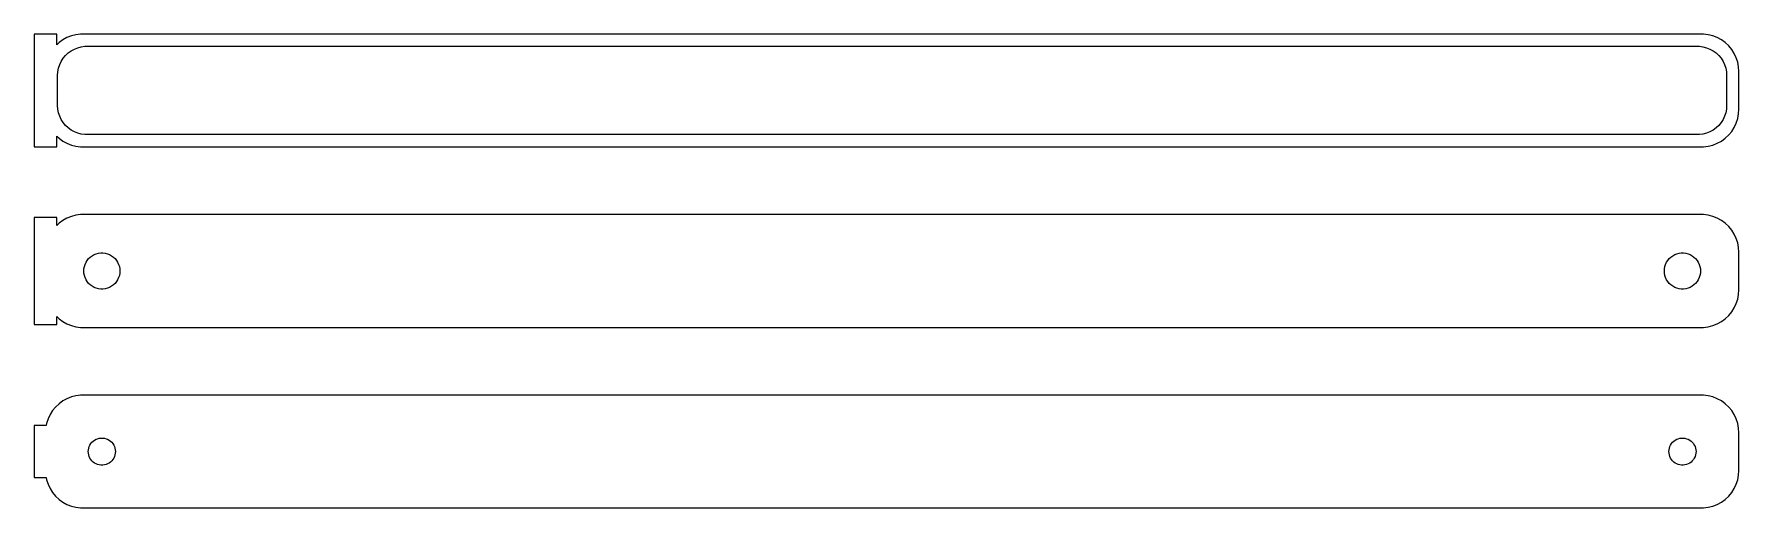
# Model space of a CAD drawing. Header units: metres. Extents: x -114 to 112, y 41 to 103.
import ezdxf

# ---------------------------------------------------------------- set-up
doc = ezdxf.new("R2010")
doc.units = ezdxf.units.M

msp = doc.modelspace()

# ---------------------------------------------------------------- linework, layer by layer
for p, q in [((-111, 103.49), (-114, 103.49)), ((-114, 103.49), (-114, 88.5099)), ((-111, 102.059), (-111, 103.49)), ((-110.687, 102.353), (-111, 102.059)), ((-110.179, 102.722), (-110.687, 102.353)), ((-109.629, 103.024), (-110.179, 102.722)), ((-109.045, 103.255), (-109.629, 103.024)), ((-108.437, 103.411), (-109.045, 103.255)), ((-107.814, 103.49), (-108.437, 103.411)), ((107.814, 103.49), (-107.814, 103.49)), ((108.437, 103.411), (107.814, 103.49)), ((109.045, 103.255), (108.437, 103.411)), ((109.629, 103.024), (109.045, 103.255)), ((110.179, 102.722), (109.629, 103.024)), ((110.687, 102.353), (110.179, 102.722)), ((111.145, 101.923), (110.687, 102.353)), ((-110.601, 99.4256), (-110.394, 99.8656)), ((-110.394, 99.8656), (-110.133, 100.276)), ((-110.133, 100.276), (-109.823, 100.651)), ((-109.823, 100.651), (-109.469, 100.984)), ((-109.469, 100.984), (-109.075, 101.27)), ((-109.075, 101.27), (-108.649, 101.504)), ((-108.649, 101.504), (-108.197, 101.683)), ((-108.197, 101.683), (-107.726, 101.804)), ((-107.726, 101.804), (-107.243, 101.865)), ((-107.243, 101.865), (107.243, 101.865)), ((107.243, 101.865), (107.726, 101.804)), ((107.726, 101.804), (108.197, 101.683)), ((108.197, 101.683), (108.649, 101.504)), ((108.649, 101.504), (109.075, 101.27)), ((109.075, 101.27), (109.469, 100.984)), ((109.469, 100.984), (109.823, 100.651)), ((109.823, 100.651), (110.133, 100.276)), ((110.133, 100.276), (110.394, 99.8656)), ((110.394, 99.8656), (110.601, 99.4256)), ((111.545, 101.439), (111.145, 101.923)), ((111.882, 100.909), (111.545, 101.439)), ((112.149, 100.341), (111.882, 100.909)), ((112.343, 99.7434), (112.149, 100.341)), ((112.461, 99.1267), (112.343, 99.7434)), ((-110.873, 98), (-110.842, 98.4854)), ((-110.873, 94), (-110.873, 98)), ((-110.842, 98.4854), (-110.751, 98.9631)), ((-110.751, 98.9631), (-110.601, 99.4256)), ((110.601, 99.4256), (110.751, 98.9631)), ((110.751, 98.9631), (110.842, 98.4854)), ((110.842, 98.4854), (110.873, 98)), ((110.873, 98), (110.873, 94)), ((112.5, 98.5), (112.461, 99.1267)), ((112.5, 93.5), (112.5, 98.5)), ((-110.842, 93.5146), (-110.873, 94)), ((-110.751, 93.0369), (-110.842, 93.5146)), ((-110.601, 92.5744), (-110.751, 93.0369)), ((110.751, 93.0369), (110.601, 92.5744)), ((110.842, 93.5146), (110.751, 93.0369)), ((110.873, 94), (110.842, 93.5146)), ((112.343, 92.2566), (112.461, 92.8733)), ((112.461, 92.8733), (112.5, 93.5)), ((-110.394, 92.1344), (-110.601, 92.5744)), ((-110.133, 91.7237), (-110.394, 92.1344)), ((-109.823, 91.349), (-110.133, 91.7237)), ((-109.469, 91.0161), (-109.823, 91.349)), ((-109.075, 90.7302), (-109.469, 91.0161)), ((-108.649, 90.4959), (-109.075, 90.7302)), ((109.075, 90.7302), (108.649, 90.4959)), ((109.469, 91.0161), (109.075, 90.7302)), ((109.823, 91.349), (109.469, 91.0161)), ((110.133, 91.7237), (109.823, 91.349)), ((110.394, 92.1344), (110.133, 91.7237)), ((110.601, 92.5744), (110.394, 92.1344)), ((111.545, 90.5611), (111.882, 91.0912)), ((111.882, 91.0912), (112.149, 91.6594)), ((112.149, 91.6594), (112.343, 92.2566)), ((-114, 88.5099), (-111, 88.5099)), ((-111, 89.9413), (-110.687, 89.6474)), ((-111, 88.5099), (-111, 89.9413)), ((-110.687, 89.6474), (-110.179, 89.2784)), ((-110.179, 89.2784), (-109.629, 88.9759)), ((-109.629, 88.9759), (-109.045, 88.7447)), ((-109.045, 88.7447), (-108.437, 88.5886)), ((-108.197, 90.3169), (-108.649, 90.4959)), ((-108.437, 88.5886), (-107.814, 88.5099)), ((-107.726, 90.196), (-108.197, 90.3169)), ((-107.814, 88.5099), (107.814, 88.5099)), ((-107.243, 90.135), (-107.726, 90.196)), ((107.243, 90.135), (-107.243, 90.135)), ((107.726, 90.196), (107.243, 90.135)), ((108.197, 90.3169), (107.726, 90.196)), ((107.814, 88.5099), (108.437, 88.5886)), ((108.649, 90.4959), (108.197, 90.3169)), ((108.437, 88.5886), (109.045, 88.7447)), ((109.045, 88.7447), (109.629, 88.9759)), ((109.629, 88.9759), (110.179, 89.2784)), ((110.179, 89.2784), (110.687, 89.6474)), ((110.687, 89.6474), (111.145, 90.0773)), ((111.145, 90.0773), (111.545, 90.5611)), ((-108.437, 79.4114), (-109.045, 79.2553)), ((-107.814, 79.4901), (-108.437, 79.4114)), ((107.814, 79.4901), (-107.814, 79.4901)), ((108.437, 79.4114), (107.814, 79.4901)), ((109.045, 79.2553), (108.437, 79.4114)), ((-111, 79.1148), (-114, 79.1148)), ((-114, 79.1148), (-114, 64.8852)), ((-111, 78.0587), (-111, 79.1148)), ((-110.687, 78.3526), (-111, 78.0587)), ((-110.179, 78.7216), (-110.687, 78.3526)), ((-109.629, 79.0241), (-110.179, 78.7216)), ((-109.045, 79.2553), (-109.629, 79.0241)), ((109.629, 79.0241), (109.045, 79.2553)), ((110.179, 78.7216), (109.629, 79.0241)), ((110.687, 78.3526), (110.179, 78.7216)), ((111.145, 77.9227), (110.687, 78.3526)), ((111.545, 77.4389), (111.145, 77.9227)), ((111.882, 76.9088), (111.545, 77.4389)), ((112.149, 76.3406), (111.882, 76.9088)), ((112.343, 75.7434), (112.149, 76.3406)), ((112.461, 75.1267), (112.343, 75.7434)), ((112.5, 74.5), (112.461, 75.1267)), ((-107.381, 72.3008), (-107.325, 72.5968)), ((-107.325, 72.5968), (-107.231, 72.8835)), ((-107.231, 72.8835), (-107.103, 73.1562)), ((-107.103, 73.1562), (-106.942, 73.4107)), ((-106.942, 73.4107), (-106.75, 73.6429)), ((-106.75, 73.6429), (-106.53, 73.8492)), ((-106.53, 73.8492), (-106.286, 74.0264)), ((-106.286, 74.0264), (-106.022, 74.1716)), ((-106.022, 74.1716), (-105.742, 74.2825)), ((-105.742, 74.2825), (-105.45, 74.3575)), ((-105.45, 74.3575), (-105.151, 74.3953)), ((-105.151, 74.3953), (-104.849, 74.3953)), ((-104.849, 74.3953), (-104.55, 74.3575)), ((-104.55, 74.3575), (-104.258, 74.2825)), ((-104.258, 74.2825), (-103.978, 74.1716)), ((-103.978, 74.1716), (-103.714, 74.0264)), ((-103.714, 74.0264), (-103.47, 73.8492)), ((-103.47, 73.8492), (-103.25, 73.6429)), ((-103.25, 73.6429), (-103.058, 73.4107)), ((-103.058, 73.4107), (-102.897, 73.1562)), ((-102.897, 73.1562), (-102.769, 72.8835)), ((-102.769, 72.8835), (-102.675, 72.5968)), ((-102.675, 72.5968), (-102.619, 72.3008)), ((102.619, 72.3008), (102.675, 72.5968)), ((102.675, 72.5968), (102.769, 72.8835)), ((102.769, 72.8835), (102.897, 73.1562)), ((102.897, 73.1562), (103.058, 73.4107)), ((103.058, 73.4107), (103.25, 73.6429)), ((103.25, 73.6429), (103.47, 73.8492)), ((103.47, 73.8492), (103.714, 74.0264)), ((103.714, 74.0264), (103.978, 74.1716)), ((103.978, 74.1716), (104.258, 74.2825)), ((104.258, 74.2825), (104.55, 74.3575)), ((104.55, 74.3575), (104.849, 74.3953)), ((104.849, 74.3953), (105.151, 74.3953)), ((105.151, 74.3953), (105.45, 74.3575)), ((105.45, 74.3575), (105.742, 74.2825)), ((105.742, 74.2825), (106.022, 74.1716)), ((106.022, 74.1716), (106.286, 74.0264)), ((106.286, 74.0264), (106.53, 73.8492)), ((106.53, 73.8492), (106.75, 73.6429)), ((106.75, 73.6429), (106.942, 73.4107)), ((106.942, 73.4107), (107.103, 73.1562)), ((107.103, 73.1562), (107.231, 72.8835)), ((107.231, 72.8835), (107.325, 72.5968)), ((107.325, 72.5968), (107.381, 72.3008)), ((112.5, 69.5), (112.5, 74.5)), ((-107.4, 72), (-107.381, 72.3008)), ((-107.381, 71.6992), (-107.4, 72)), ((-107.325, 71.4032), (-107.381, 71.6992)), ((-107.231, 71.1165), (-107.325, 71.4032)), ((-107.103, 70.8438), (-107.231, 71.1165)), ((-106.942, 70.5893), (-107.103, 70.8438)), ((-106.75, 70.3571), (-106.942, 70.5893)), ((-106.53, 70.1508), (-106.75, 70.3571)), ((-103.25, 70.3571), (-103.47, 70.1508)), ((-103.058, 70.5893), (-103.25, 70.3571)), ((-102.897, 70.8438), (-103.058, 70.5893)), ((-102.769, 71.1165), (-102.897, 70.8438)), ((-102.675, 71.4032), (-102.769, 71.1165)), ((-102.619, 71.6992), (-102.675, 71.4032)), ((-102.619, 72.3008), (-102.6, 72)), ((-102.6, 72), (-102.619, 71.6992)), ((102.6, 72), (102.619, 72.3008)), ((102.619, 71.6992), (102.6, 72)), ((102.675, 71.4032), (102.619, 71.6992)), ((102.769, 71.1165), (102.675, 71.4032)), ((102.897, 70.8438), (102.769, 71.1165)), ((103.058, 70.5893), (102.897, 70.8438)), ((103.25, 70.3571), (103.058, 70.5893)), ((103.47, 70.1508), (103.25, 70.3571)), ((106.75, 70.3571), (106.53, 70.1508)), ((106.942, 70.5893), (106.75, 70.3571)), ((107.103, 70.8438), (106.942, 70.5893)), ((107.231, 71.1165), (107.103, 70.8438)), ((107.325, 71.4032), (107.231, 71.1165)), ((107.381, 71.6992), (107.325, 71.4032)), ((107.381, 72.3008), (107.4, 72)), ((107.4, 72), (107.381, 71.6992)), ((-106.286, 69.9736), (-106.53, 70.1508)), ((-106.022, 69.8284), (-106.286, 69.9736)), ((-105.742, 69.7175), (-106.022, 69.8284)), ((-105.45, 69.6425), (-105.742, 69.7175)), ((-105.151, 69.6047), (-105.45, 69.6425)), ((-104.849, 69.6047), (-105.151, 69.6047)), ((-104.55, 69.6425), (-104.849, 69.6047)), ((-104.258, 69.7175), (-104.55, 69.6425)), ((-103.978, 69.8284), (-104.258, 69.7175)), ((-103.714, 69.9736), (-103.978, 69.8284)), ((-103.47, 70.1508), (-103.714, 69.9736)), ((103.714, 69.9736), (103.47, 70.1508)), ((103.978, 69.8284), (103.714, 69.9736)), ((104.258, 69.7175), (103.978, 69.8284)), ((104.55, 69.6425), (104.258, 69.7175)), ((104.849, 69.6047), (104.55, 69.6425)), ((105.151, 69.6047), (104.849, 69.6047)), ((105.45, 69.6425), (105.151, 69.6047)), ((105.742, 69.7175), (105.45, 69.6425)), ((106.022, 69.8284), (105.742, 69.7175)), ((106.286, 69.9736), (106.022, 69.8284)), ((106.53, 70.1508), (106.286, 69.9736)), ((112.149, 67.6594), (112.343, 68.2566)), ((112.343, 68.2566), (112.461, 68.8733)), ((112.461, 68.8733), (112.5, 69.5)), ((-111, 64.8852), (-111, 65.9413)), ((-111, 65.9413), (-110.687, 65.6474)), ((110.687, 65.6474), (111.145, 66.0773)), ((111.145, 66.0773), (111.545, 66.5611)), ((111.545, 66.5611), (111.882, 67.0912)), ((111.882, 67.0912), (112.149, 67.6594)), ((-114, 64.8852), (-111, 64.8852)), ((-110.687, 65.6474), (-110.179, 65.2784)), ((-110.179, 65.2784), (-109.629, 64.9759)), ((-109.629, 64.9759), (-109.045, 64.7447)), ((-109.045, 64.7447), (-108.437, 64.5886)), ((-108.437, 64.5886), (-107.814, 64.5099)), ((-107.814, 64.5099), (107.814, 64.5099)), ((107.814, 64.5099), (108.437, 64.5886)), ((108.437, 64.5886), (109.045, 64.7447)), ((109.045, 64.7447), (109.629, 64.9759)), ((109.629, 64.9759), (110.179, 65.2784)), ((110.179, 65.2784), (110.687, 65.6474)), ((-110.179, 54.7216), (-110.687, 54.3526)), ((-109.629, 55.0241), (-110.179, 54.7216)), ((-109.045, 55.2553), (-109.629, 55.0241)), ((-108.437, 55.4114), (-109.045, 55.2553)), ((-107.814, 55.4901), (-108.437, 55.4114)), ((107.814, 55.4901), (-107.814, 55.4901)), ((108.437, 55.4114), (107.814, 55.4901)), ((109.045, 55.2553), (108.437, 55.4114)), ((109.629, 55.0241), (109.045, 55.2553)), ((110.179, 54.7216), (109.629, 55.0241)), ((110.687, 54.3526), (110.179, 54.7216)), ((-112.149, 52.3406), (-112.343, 51.7434)), ((-111.882, 52.9088), (-112.149, 52.3406)), ((-111.545, 53.4389), (-111.882, 52.9088)), ((-111.145, 53.9227), (-111.545, 53.4389)), ((-110.687, 54.3526), (-111.145, 53.9227)), ((111.145, 53.9227), (110.687, 54.3526)), ((111.545, 53.4389), (111.145, 53.9227)), ((111.882, 52.9088), (111.545, 53.4389)), ((112.149, 52.3406), (111.882, 52.9088)), ((112.343, 51.7434), (112.149, 52.3406)), ((-112.4, 51.4442), (-114, 51.4442)), ((-114, 51.4442), (-114, 44.5558)), ((-112.343, 51.7434), (-112.4, 51.4442)), ((112.461, 51.1267), (112.343, 51.7434)), ((112.5, 50.5), (112.461, 51.1267)), ((112.5, 45.5), (112.5, 50.5)), ((-106.8, 48), (-106.786, 48.2256)), ((-106.786, 47.7744), (-106.8, 48)), ((-106.786, 48.2256), (-106.743, 48.4476)), ((-106.743, 47.5524), (-106.786, 47.7744)), ((-106.743, 48.4476), (-106.674, 48.6626)), ((-106.674, 48.6626), (-106.577, 48.8671)), ((-106.577, 48.8671), (-106.456, 49.058)), ((-106.456, 49.058), (-106.312, 49.2322)), ((-106.312, 49.2322), (-106.147, 49.3869)), ((-106.147, 49.3869), (-105.964, 49.5198)), ((-105.964, 49.5198), (-105.766, 49.6287)), ((-105.766, 49.6287), (-105.556, 49.7119)), ((-105.556, 49.7119), (-105.337, 49.7681)), ((-105.337, 49.7681), (-105.113, 49.7964)), ((-105.113, 49.7964), (-104.887, 49.7964)), ((-104.887, 49.7964), (-104.663, 49.7681)), ((-104.663, 49.7681), (-104.444, 49.7119)), ((-104.444, 49.7119), (-104.234, 49.6287)), ((-104.234, 49.6287), (-104.036, 49.5198)), ((-104.036, 49.5198), (-103.853, 49.3869)), ((-103.853, 49.3869), (-103.688, 49.2322)), ((-103.688, 49.2322), (-103.544, 49.058)), ((-103.544, 49.058), (-103.423, 48.8671)), ((-103.423, 48.8671), (-103.326, 48.6626)), ((-103.326, 48.6626), (-103.257, 48.4476)), ((-103.257, 48.4476), (-103.214, 48.2256)), ((-103.214, 47.7744), (-103.257, 47.5524)), ((-103.214, 48.2256), (-103.2, 48)), ((-103.2, 48), (-103.214, 47.7744)), ((103.2, 48), (103.214, 48.2256)), ((103.214, 47.7744), (103.2, 48)), ((103.214, 48.2256), (103.257, 48.4476)), ((103.257, 47.5524), (103.214, 47.7744)), ((103.257, 48.4476), (103.326, 48.6626)), ((103.326, 48.6626), (103.423, 48.8671)), ((103.423, 48.8671), (103.544, 49.058)), ((103.544, 49.058), (103.688, 49.2322)), ((103.688, 49.2322), (103.853, 49.3869)), ((103.853, 49.3869), (104.036, 49.5198)), ((104.036, 49.5198), (104.234, 49.6287)), ((104.234, 49.6287), (104.444, 49.7119)), ((104.444, 49.7119), (104.663, 49.7681)), ((104.663, 49.7681), (104.887, 49.7964)), ((104.887, 49.7964), (105.113, 49.7964)), ((105.113, 49.7964), (105.337, 49.7681)), ((105.337, 49.7681), (105.556, 49.7119)), ((105.556, 49.7119), (105.766, 49.6287)), ((105.766, 49.6287), (105.964, 49.5198)), ((105.964, 49.5198), (106.147, 49.3869)), ((106.147, 49.3869), (106.312, 49.2322)), ((106.312, 49.2322), (106.456, 49.058)), ((106.456, 49.058), (106.577, 48.8671)), ((106.577, 48.8671), (106.674, 48.6626)), ((106.674, 48.6626), (106.743, 48.4476)), ((106.743, 48.4476), (106.786, 48.2256)), ((106.786, 47.7744), (106.743, 47.5524)), ((106.786, 48.2256), (106.8, 48)), ((106.8, 48), (106.786, 47.7744)), ((-106.674, 47.3374), (-106.743, 47.5524)), ((-106.577, 47.1329), (-106.674, 47.3374)), ((-106.456, 46.942), (-106.577, 47.1329)), ((-106.312, 46.7678), (-106.456, 46.942)), ((-106.147, 46.6131), (-106.312, 46.7678)), ((-105.964, 46.4802), (-106.147, 46.6131)), ((-105.766, 46.3713), (-105.964, 46.4802)), ((-105.556, 46.2881), (-105.766, 46.3713)), ((-105.337, 46.2319), (-105.556, 46.2881)), ((-105.113, 46.2036), (-105.337, 46.2319)), ((-104.887, 46.2036), (-105.113, 46.2036)), ((-104.663, 46.2319), (-104.887, 46.2036)), ((-104.444, 46.2881), (-104.663, 46.2319)), ((-104.234, 46.3713), (-104.444, 46.2881)), ((-104.036, 46.4802), (-104.234, 46.3713)), ((-103.853, 46.6131), (-104.036, 46.4802)), ((-103.688, 46.7678), (-103.853, 46.6131)), ((-103.544, 46.942), (-103.688, 46.7678)), ((-103.423, 47.1329), (-103.544, 46.942)), ((-103.326, 47.3374), (-103.423, 47.1329)), ((-103.257, 47.5524), (-103.326, 47.3374)), ((103.326, 47.3374), (103.257, 47.5524)), ((103.423, 47.1329), (103.326, 47.3374)), ((103.544, 46.942), (103.423, 47.1329)), ((103.688, 46.7678), (103.544, 46.942)), ((103.853, 46.6131), (103.688, 46.7678)), ((104.036, 46.4802), (103.853, 46.6131)), ((104.234, 46.3713), (104.036, 46.4802)), ((104.444, 46.2881), (104.234, 46.3713)), ((104.663, 46.2319), (104.444, 46.2881)), ((104.887, 46.2036), (104.663, 46.2319)), ((105.113, 46.2036), (104.887, 46.2036)), ((105.337, 46.2319), (105.113, 46.2036)), ((105.556, 46.2881), (105.337, 46.2319)), ((105.766, 46.3713), (105.556, 46.2881)), ((105.964, 46.4802), (105.766, 46.3713)), ((106.147, 46.6131), (105.964, 46.4802)), ((106.312, 46.7678), (106.147, 46.6131)), ((106.456, 46.942), (106.312, 46.7678)), ((106.577, 47.1329), (106.456, 46.942)), ((106.674, 47.3374), (106.577, 47.1329)), ((106.743, 47.5524), (106.674, 47.3374)), ((112.461, 44.8733), (112.5, 45.5)), ((-114, 44.5558), (-112.4, 44.5558)), ((-112.4, 44.5558), (-112.343, 44.2566)), ((-112.343, 44.2566), (-112.149, 43.6594)), ((-112.149, 43.6594), (-111.882, 43.0912)), ((-111.882, 43.0912), (-111.545, 42.5611)), ((111.545, 42.5611), (111.882, 43.0912)), ((111.882, 43.0912), (112.149, 43.6594)), ((112.149, 43.6594), (112.343, 44.2566)), ((112.343, 44.2566), (112.461, 44.8733)), ((-111.545, 42.5611), (-111.145, 42.0773)), ((-111.145, 42.0773), (-110.687, 41.6474)), ((-110.687, 41.6474), (-110.179, 41.2784)), ((-110.179, 41.2784), (-109.629, 40.9759)), ((-109.629, 40.9759), (-109.045, 40.7447)), ((109.045, 40.7447), (109.629, 40.9759)), ((109.629, 40.9759), (110.179, 41.2784)), ((110.179, 41.2784), (110.687, 41.6474)), ((110.687, 41.6474), (111.145, 42.0773)), ((111.145, 42.0773), (111.545, 42.5611)), ((-109.045, 40.7447), (-108.437, 40.5886)), ((-108.437, 40.5886), (-107.814, 40.5099)), ((-107.814, 40.5099), (107.814, 40.5099)), ((107.814, 40.5099), (108.437, 40.5886)), ((108.437, 40.5886), (109.045, 40.7447))]:
    msp.add_line(p, q)

doc.saveas('drawing.dxf')
